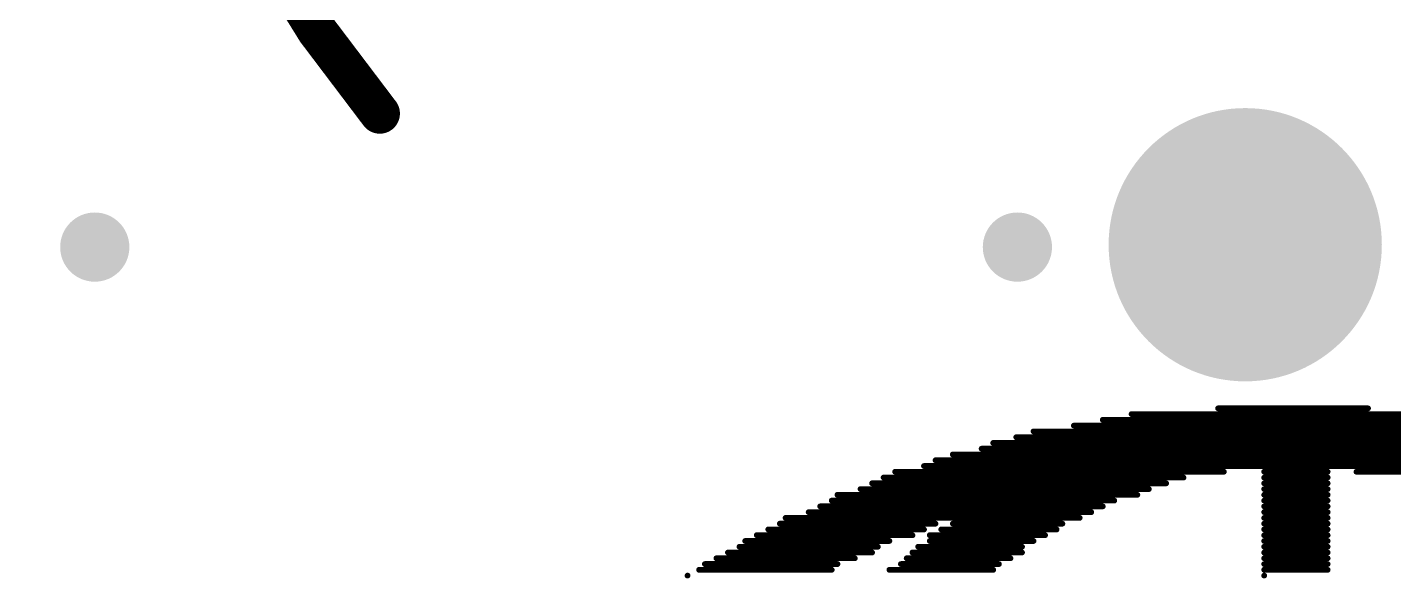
# Model space of a CAD drawing. Header units: inches. Extents: x 3.09 to 5.07, y 1.45 to 3.28.
# Drawn here: x 3.3883 to 3.6253, y 1.8635 to 1.9581 of the extents above; entities that cross this region are included whole.
import ezdxf

# ---------------------------------------------------------------- set-up
doc = ezdxf.new("R2010")
doc.units = ezdxf.units.IN
doc.header["$MEASUREMENT"] = 0
for name, color, linetype in [('BottomOverlay', 54, 'Continuous'), ('BottomSolder', 6, 'Continuous'), ('MultiLayer', 9, 'Continuous'), ('PadHoleLayer', 156, 'Continuous'), ('TopOverlay', 2, 'Continuous'), ('TopSolder', 216, 'Continuous'), ('ViaHoleLayer', 16, 'Continuous')]:
    doc.layers.add(name, color=color, linetype=linetype)

# ---------------------------------------------------------------- blocks, each defined once
blk = doc.blocks.new('CR1220____B_84')
at = {"layer": 'BottomSolder'}
h = blk.add_hatch(color=6, dxfattribs=at)
edge = h.paths.add_edge_path()
edge.add_arc((-0.14779, 0.00049), 0.02369, 0, 360)
at = {"layer": 'MultiLayer'}
h = blk.add_hatch(color=9, dxfattribs=at)
edge = h.paths.add_edge_path()
edge.add_arc((-0.14779, 0.00049), 0.01969, 0, 360)
at = {"layer": 'PadHoleLayer'}
h = blk.add_hatch(color=156, dxfattribs=at)
edge = h.paths.add_edge_path()
edge.add_arc((-0.14779, 0.00049), 0.01969, 0, 360)
at = {"layer": 'TopSolder'}
h = blk.add_hatch(color=216, dxfattribs=at)
edge = h.paths.add_edge_path()
edge.add_arc((-0.14779, 0.00049), 0.02369, 0, 360)
at = {"layer": 'BottomOverlay'}
for points in [[(-0.29178, 0.07086, 0.007, 0.007, -0.346451), (-0.00015, 0.30049, 0.007, 0.007, 0)], [(-0.12504, 0.15058, 0.007, 0.007, -0.361418), (0.12462, 0.15068, 0.007, 0.007, 0)]]:
    blk.add_lwpolyline(points, format="xyseb", dxfattribs=at)
blk.add_lwpolyline([(-0.12679, 0.15058, 0.0035, 0.0035, 1), (-0.12329, 0.15058, 0.0035, 0.0035, 1)], format="xyseb", close=True, dxfattribs=at)

msp = doc.modelspace()

# ---------------------------------------------------------------- hatches: boundary and pattern name
at = {"layer": 'ViaHoleLayer'}
h = msp.add_hatch(color=16, dxfattribs=at)
edge = h.paths.add_edge_path()
edge.add_arc((3.4, 1.92), 0.006, 0, 360)
h = msp.add_hatch(color=16, dxfattribs=at)
edge = h.paths.add_edge_path()
edge.add_arc((3.56, 1.92), 0.006, 0, 360)

# ---------------------------------------------------------------- linework, layer by layer
at = {"layer": 'TopOverlay'}
for points in [[(3.5798, 1.89104, 0.001, 0.001, 0), (3.6358, 1.89104, 0.001, 0.001, 0)], [(3.5948, 1.89204, 0.001, 0.001, 0), (3.6208, 1.89204, 0.001, 0.001, 0)], [(3.5628, 1.88804, 0.001, 0.001, 0), (3.6538, 1.88804, 0.001, 0.001, 0)], [(3.5698, 1.88904, 0.001, 0.001, 0), (3.6458, 1.88904, 0.001, 0.001, 0)], [(3.5748, 1.89004, 0.001, 0.001, 0), (3.6408, 1.89004, 0.001, 0.001, 0)], [(3.5558, 1.88604, 0.001, 0.001, 0), (3.6598, 1.88604, 0.001, 0.001, 0)], [(3.5598, 1.88704, 0.001, 0.001, 0), (3.6568, 1.88704, 0.001, 0.001, 0)], [(3.5488, 1.88404, 0.001, 0.001, 0), (3.6678, 1.88404, 0.001, 0.001, 0)], [(3.5538, 1.88504, 0.001, 0.001, 0), (3.6618, 1.88504, 0.001, 0.001, 0)], [(3.5388, 1.88104, 0.001, 0.001, 0), (3.5958, 1.88104, 0.001, 0.001, 0)], [(3.5438, 1.88204, 0.001, 0.001, 0), (3.6718, 1.88204, 0.001, 0.001, 0)], [(3.5458, 1.88304, 0.001, 0.001, 0), (3.6698, 1.88304, 0.001, 0.001, 0)], [(3.6028, 1.88104, 0.001, 0.001, 0), (3.6138, 1.88104, 0.001, 0.001, 0)], [(3.6188, 1.88104, 0.001, 0.001, 0), (3.6768, 1.88104, 0.001, 0.001, 0)], [(3.5348, 1.87904, 0.001, 0.001, 0), (3.5858, 1.87904, 0.001, 0.001, 0)], [(3.5368, 1.88004, 0.001, 0.001, 0), (3.5888, 1.88004, 0.001, 0.001, 0)], [(3.6028, 1.88004, 0.001, 0.001, 0), (3.6138, 1.88004, 0.001, 0.001, 0)], [(3.6028, 1.87904, 0.001, 0.001, 0), (3.6138, 1.87904, 0.001, 0.001, 0)], [(3.5288, 1.87704, 0.001, 0.001, 0), (3.5808, 1.87704, 0.001, 0.001, 0)], [(3.5328, 1.87804, 0.001, 0.001, 0), (3.5828, 1.87804, 0.001, 0.001, 0)], [(3.6028, 1.87804, 0.001, 0.001, 0), (3.6138, 1.87804, 0.001, 0.001, 0)], [(3.6028, 1.87704, 0.001, 0.001, 0), (3.6138, 1.87704, 0.001, 0.001, 0)], [(3.5238, 1.87404, 0.001, 0.001, 0), (3.5728, 1.87404, 0.001, 0.001, 0)], [(3.5258, 1.87504, 0.001, 0.001, 0), (3.5748, 1.87504, 0.001, 0.001, 0)], [(3.5278, 1.87604, 0.001, 0.001, 0), (3.5768, 1.87604, 0.001, 0.001, 0)], [(3.6028, 1.87604, 0.001, 0.001, 0), (3.6138, 1.87604, 0.001, 0.001, 0)], [(3.6028, 1.87504, 0.001, 0.001, 0), (3.6138, 1.87504, 0.001, 0.001, 0)], [(3.6028, 1.87404, 0.001, 0.001, 0), (3.6138, 1.87404, 0.001, 0.001, 0)], [(3.5188, 1.87204, 0.001, 0.001, 0), (3.5458, 1.87204, 0.001, 0.001, 0)], [(3.5198, 1.87304, 0.001, 0.001, 0), (3.5708, 1.87304, 0.001, 0.001, 0)], [(3.5488, 1.87204, 0.001, 0.001, 0), (3.5678, 1.87204, 0.001, 0.001, 0)], [(3.6028, 1.87304, 0.001, 0.001, 0), (3.6138, 1.87304, 0.001, 0.001, 0)], [(3.6028, 1.87204, 0.001, 0.001, 0), (3.6138, 1.87204, 0.001, 0.001, 0)], [(3.5128, 1.86904, 0.001, 0.001, 0), (3.5378, 1.86904, 0.001, 0.001, 0)], [(3.5148, 1.87004, 0.001, 0.001, 0), (3.5418, 1.87004, 0.001, 0.001, 0)], [(3.5168, 1.87104, 0.001, 0.001, 0), (3.5438, 1.87104, 0.001, 0.001, 0)], [(3.5448, 1.87004, 0.001, 0.001, 0), (3.5648, 1.87004, 0.001, 0.001, 0)], [(3.5448, 1.86904, 0.001, 0.001, 0), (3.5628, 1.86904, 0.001, 0.001, 0)], [(3.5468, 1.87104, 0.001, 0.001, 0), (3.5668, 1.87104, 0.001, 0.001, 0)], [(3.6028, 1.87104, 0.001, 0.001, 0), (3.6138, 1.87104, 0.001, 0.001, 0)], [(3.6028, 1.87004, 0.001, 0.001, 0), (3.6138, 1.87004, 0.001, 0.001, 0)], [(3.6028, 1.86904, 0.001, 0.001, 0), (3.6138, 1.86904, 0.001, 0.001, 0)], [(3.5098, 1.86704, 0.001, 0.001, 0), (3.5348, 1.86704, 0.001, 0.001, 0)], [(3.5118, 1.86804, 0.001, 0.001, 0), (3.5358, 1.86804, 0.001, 0.001, 0)], [(3.5418, 1.86704, 0.001, 0.001, 0), (3.5608, 1.86704, 0.001, 0.001, 0)], [(3.5428, 1.86804, 0.001, 0.001, 0), (3.5608, 1.86804, 0.001, 0.001, 0)], [(3.6028, 1.86804, 0.001, 0.001, 0), (3.6138, 1.86804, 0.001, 0.001, 0)], [(3.6028, 1.86704, 0.001, 0.001, 0), (3.6138, 1.86704, 0.001, 0.001, 0)], [(3.5058, 1.86504, 0.001, 0.001, 0), (3.5288, 1.86504, 0.001, 0.001, 0)], [(3.5078, 1.86604, 0.001, 0.001, 0), (3.5318, 1.86604, 0.001, 0.001, 0)], [(3.5398, 1.86504, 0.001, 0.001, 0), (3.5568, 1.86504, 0.001, 0.001, 0)], [(3.5408, 1.86604, 0.001, 0.001, 0), (3.5588, 1.86604, 0.001, 0.001, 0)], [(3.6028, 1.86604, 0.001, 0.001, 0), (3.6138, 1.86604, 0.001, 0.001, 0)], [(3.6028, 1.86504, 0.001, 0.001, 0), (3.6138, 1.86504, 0.001, 0.001, 0)], [(3.5048, 1.86404, 0.001, 0.001, 0), (3.5278, 1.86404, 0.001, 0.001, 0)], [(3.5378, 1.86404, 0.001, 0.001, 0), (3.5558, 1.86404, 0.001, 0.001, 0)], [(3.6028, 1.86404, 0.001, 0.001, 0), (3.6138, 1.86404, 0.001, 0.001, 0)]]:
    msp.add_lwpolyline(points, format="xyseb", dxfattribs=at)
for points in [[(3.57955, 1.89104, 0.0005, 0.0005, 1), (3.58005, 1.89104, 0.0005, 0.0005, 1)], [(3.59455, 1.89204, 0.0005, 0.0005, 1), (3.59505, 1.89204, 0.0005, 0.0005, 1)], [(3.62055, 1.89204, 0.0005, 0.0005, 1), (3.62105, 1.89204, 0.0005, 0.0005, 1)], [(3.56255, 1.88804, 0.0005, 0.0005, 1), (3.56305, 1.88804, 0.0005, 0.0005, 1)], [(3.56955, 1.88904, 0.0005, 0.0005, 1), (3.57005, 1.88904, 0.0005, 0.0005, 1)], [(3.57455, 1.89004, 0.0005, 0.0005, 1), (3.57505, 1.89004, 0.0005, 0.0005, 1)], [(3.55555, 1.88604, 0.0005, 0.0005, 1), (3.55605, 1.88604, 0.0005, 0.0005, 1)], [(3.55955, 1.88704, 0.0005, 0.0005, 1), (3.56005, 1.88704, 0.0005, 0.0005, 1)], [(3.54855, 1.88404, 0.0005, 0.0005, 1), (3.54905, 1.88404, 0.0005, 0.0005, 1)], [(3.55355, 1.88504, 0.0005, 0.0005, 1), (3.55405, 1.88504, 0.0005, 0.0005, 1)], [(3.53855, 1.88104, 0.0005, 0.0005, 1), (3.53905, 1.88104, 0.0005, 0.0005, 1)], [(3.54355, 1.88204, 0.0005, 0.0005, 1), (3.54405, 1.88204, 0.0005, 0.0005, 1)], [(3.54555, 1.88304, 0.0005, 0.0005, 1), (3.54605, 1.88304, 0.0005, 0.0005, 1)], [(3.59555, 1.88104, 0.0005, 0.0005, 1), (3.59605, 1.88104, 0.0005, 0.0005, 1)], [(3.60255, 1.88104, 0.0005, 0.0005, 1), (3.60305, 1.88104, 0.0005, 0.0005, 1)], [(3.61355, 1.88104, 0.0005, 0.0005, 1), (3.61405, 1.88104, 0.0005, 0.0005, 1)], [(3.61855, 1.88104, 0.0005, 0.0005, 1), (3.61905, 1.88104, 0.0005, 0.0005, 1)], [(3.53455, 1.87904, 0.0005, 0.0005, 1), (3.53505, 1.87904, 0.0005, 0.0005, 1)], [(3.53655, 1.88004, 0.0005, 0.0005, 1), (3.53705, 1.88004, 0.0005, 0.0005, 1)], [(3.58555, 1.87904, 0.0005, 0.0005, 1), (3.58605, 1.87904, 0.0005, 0.0005, 1)], [(3.58855, 1.88004, 0.0005, 0.0005, 1), (3.58905, 1.88004, 0.0005, 0.0005, 1)], [(3.60255, 1.88004, 0.0005, 0.0005, 1), (3.60305, 1.88004, 0.0005, 0.0005, 1)], [(3.60255, 1.87904, 0.0005, 0.0005, 1), (3.60305, 1.87904, 0.0005, 0.0005, 1)], [(3.61355, 1.88004, 0.0005, 0.0005, 1), (3.61405, 1.88004, 0.0005, 0.0005, 1)], [(3.61355, 1.87904, 0.0005, 0.0005, 1), (3.61405, 1.87904, 0.0005, 0.0005, 1)], [(3.52855, 1.87704, 0.0005, 0.0005, 1), (3.52905, 1.87704, 0.0005, 0.0005, 1)], [(3.53255, 1.87804, 0.0005, 0.0005, 1), (3.53305, 1.87804, 0.0005, 0.0005, 1)], [(3.58055, 1.87704, 0.0005, 0.0005, 1), (3.58105, 1.87704, 0.0005, 0.0005, 1)], [(3.58255, 1.87804, 0.0005, 0.0005, 1), (3.58305, 1.87804, 0.0005, 0.0005, 1)], [(3.60255, 1.87804, 0.0005, 0.0005, 1), (3.60305, 1.87804, 0.0005, 0.0005, 1)], [(3.60255, 1.87704, 0.0005, 0.0005, 1), (3.60305, 1.87704, 0.0005, 0.0005, 1)], [(3.61355, 1.87804, 0.0005, 0.0005, 1), (3.61405, 1.87804, 0.0005, 0.0005, 1)], [(3.61355, 1.87704, 0.0005, 0.0005, 1), (3.61405, 1.87704, 0.0005, 0.0005, 1)], [(3.52355, 1.87404, 0.0005, 0.0005, 1), (3.52405, 1.87404, 0.0005, 0.0005, 1)], [(3.52555, 1.87504, 0.0005, 0.0005, 1), (3.52605, 1.87504, 0.0005, 0.0005, 1)], [(3.52755, 1.87604, 0.0005, 0.0005, 1), (3.52805, 1.87604, 0.0005, 0.0005, 1)], [(3.57255, 1.87404, 0.0005, 0.0005, 1), (3.57305, 1.87404, 0.0005, 0.0005, 1)], [(3.57455, 1.87504, 0.0005, 0.0005, 1), (3.57505, 1.87504, 0.0005, 0.0005, 1)], [(3.57655, 1.87604, 0.0005, 0.0005, 1), (3.57705, 1.87604, 0.0005, 0.0005, 1)], [(3.60255, 1.87604, 0.0005, 0.0005, 1), (3.60305, 1.87604, 0.0005, 0.0005, 1)], [(3.60255, 1.87504, 0.0005, 0.0005, 1), (3.60305, 1.87504, 0.0005, 0.0005, 1)], [(3.60255, 1.87404, 0.0005, 0.0005, 1), (3.60305, 1.87404, 0.0005, 0.0005, 1)], [(3.61355, 1.87604, 0.0005, 0.0005, 1), (3.61405, 1.87604, 0.0005, 0.0005, 1)], [(3.61355, 1.87504, 0.0005, 0.0005, 1), (3.61405, 1.87504, 0.0005, 0.0005, 1)], [(3.61355, 1.87404, 0.0005, 0.0005, 1), (3.61405, 1.87404, 0.0005, 0.0005, 1)], [(3.51855, 1.87204, 0.0005, 0.0005, 1), (3.51905, 1.87204, 0.0005, 0.0005, 1)], [(3.51955, 1.87304, 0.0005, 0.0005, 1), (3.52005, 1.87304, 0.0005, 0.0005, 1)], [(3.54555, 1.87204, 0.0005, 0.0005, 1), (3.54605, 1.87204, 0.0005, 0.0005, 1)], [(3.54855, 1.87204, 0.0005, 0.0005, 1), (3.54905, 1.87204, 0.0005, 0.0005, 1)], [(3.56755, 1.87204, 0.0005, 0.0005, 1), (3.56805, 1.87204, 0.0005, 0.0005, 1)], [(3.57055, 1.87304, 0.0005, 0.0005, 1), (3.57105, 1.87304, 0.0005, 0.0005, 1)], [(3.60255, 1.87304, 0.0005, 0.0005, 1), (3.60305, 1.87304, 0.0005, 0.0005, 1)], [(3.60255, 1.87204, 0.0005, 0.0005, 1), (3.60305, 1.87204, 0.0005, 0.0005, 1)], [(3.61355, 1.87304, 0.0005, 0.0005, 1), (3.61405, 1.87304, 0.0005, 0.0005, 1)], [(3.61355, 1.87204, 0.0005, 0.0005, 1), (3.61405, 1.87204, 0.0005, 0.0005, 1)], [(3.51255, 1.86904, 0.0005, 0.0005, 1), (3.51305, 1.86904, 0.0005, 0.0005, 1)], [(3.51455, 1.87004, 0.0005, 0.0005, 1), (3.51505, 1.87004, 0.0005, 0.0005, 1)], [(3.51655, 1.87104, 0.0005, 0.0005, 1), (3.51705, 1.87104, 0.0005, 0.0005, 1)], [(3.53755, 1.86904, 0.0005, 0.0005, 1), (3.53805, 1.86904, 0.0005, 0.0005, 1)], [(3.54155, 1.87004, 0.0005, 0.0005, 1), (3.54205, 1.87004, 0.0005, 0.0005, 1)], [(3.54355, 1.87104, 0.0005, 0.0005, 1), (3.54405, 1.87104, 0.0005, 0.0005, 1)], [(3.54455, 1.87004, 0.0005, 0.0005, 1), (3.54505, 1.87004, 0.0005, 0.0005, 1)], [(3.54455, 1.86904, 0.0005, 0.0005, 1), (3.54505, 1.86904, 0.0005, 0.0005, 1)], [(3.54655, 1.87104, 0.0005, 0.0005, 1), (3.54705, 1.87104, 0.0005, 0.0005, 1)], [(3.56255, 1.86904, 0.0005, 0.0005, 1), (3.56305, 1.86904, 0.0005, 0.0005, 1)], [(3.56455, 1.87004, 0.0005, 0.0005, 1), (3.56505, 1.87004, 0.0005, 0.0005, 1)], [(3.56655, 1.87104, 0.0005, 0.0005, 1), (3.56705, 1.87104, 0.0005, 0.0005, 1)], [(3.60255, 1.87104, 0.0005, 0.0005, 1), (3.60305, 1.87104, 0.0005, 0.0005, 1)], [(3.60255, 1.87004, 0.0005, 0.0005, 1), (3.60305, 1.87004, 0.0005, 0.0005, 1)], [(3.60255, 1.86904, 0.0005, 0.0005, 1), (3.60305, 1.86904, 0.0005, 0.0005, 1)], [(3.61355, 1.87104, 0.0005, 0.0005, 1), (3.61405, 1.87104, 0.0005, 0.0005, 1)], [(3.61355, 1.87004, 0.0005, 0.0005, 1), (3.61405, 1.87004, 0.0005, 0.0005, 1)], [(3.61355, 1.86904, 0.0005, 0.0005, 1), (3.61405, 1.86904, 0.0005, 0.0005, 1)], [(3.50955, 1.86704, 0.0005, 0.0005, 1), (3.51005, 1.86704, 0.0005, 0.0005, 1)], [(3.51155, 1.86804, 0.0005, 0.0005, 1), (3.51205, 1.86804, 0.0005, 0.0005, 1)], [(3.53455, 1.86704, 0.0005, 0.0005, 1), (3.53505, 1.86704, 0.0005, 0.0005, 1)], [(3.53555, 1.86804, 0.0005, 0.0005, 1), (3.53605, 1.86804, 0.0005, 0.0005, 1)], [(3.54155, 1.86704, 0.0005, 0.0005, 1), (3.54205, 1.86704, 0.0005, 0.0005, 1)], [(3.54255, 1.86804, 0.0005, 0.0005, 1), (3.54305, 1.86804, 0.0005, 0.0005, 1)], [(3.56055, 1.86804, 0.0005, 0.0005, 1), (3.56105, 1.86804, 0.0005, 0.0005, 1)], [(3.56055, 1.86704, 0.0005, 0.0005, 1), (3.56105, 1.86704, 0.0005, 0.0005, 1)], [(3.60255, 1.86804, 0.0005, 0.0005, 1), (3.60305, 1.86804, 0.0005, 0.0005, 1)], [(3.60255, 1.86704, 0.0005, 0.0005, 1), (3.60305, 1.86704, 0.0005, 0.0005, 1)], [(3.61355, 1.86804, 0.0005, 0.0005, 1), (3.61405, 1.86804, 0.0005, 0.0005, 1)], [(3.61355, 1.86704, 0.0005, 0.0005, 1), (3.61405, 1.86704, 0.0005, 0.0005, 1)], [(3.50555, 1.86504, 0.0005, 0.0005, 1), (3.50605, 1.86504, 0.0005, 0.0005, 1)], [(3.50755, 1.86604, 0.0005, 0.0005, 1), (3.50805, 1.86604, 0.0005, 0.0005, 1)], [(3.52855, 1.86504, 0.0005, 0.0005, 1), (3.52905, 1.86504, 0.0005, 0.0005, 1)], [(3.53155, 1.86604, 0.0005, 0.0005, 1), (3.53205, 1.86604, 0.0005, 0.0005, 1)], [(3.53955, 1.86504, 0.0005, 0.0005, 1), (3.54005, 1.86504, 0.0005, 0.0005, 1)], [(3.54055, 1.86604, 0.0005, 0.0005, 1), (3.54105, 1.86604, 0.0005, 0.0005, 1)], [(3.55655, 1.86504, 0.0005, 0.0005, 1), (3.55705, 1.86504, 0.0005, 0.0005, 1)], [(3.55855, 1.86604, 0.0005, 0.0005, 1), (3.55905, 1.86604, 0.0005, 0.0005, 1)], [(3.60255, 1.86604, 0.0005, 0.0005, 1), (3.60305, 1.86604, 0.0005, 0.0005, 1)], [(3.60255, 1.86504, 0.0005, 0.0005, 1), (3.60305, 1.86504, 0.0005, 0.0005, 1)], [(3.61355, 1.86604, 0.0005, 0.0005, 1), (3.61405, 1.86604, 0.0005, 0.0005, 1)], [(3.61355, 1.86504, 0.0005, 0.0005, 1), (3.61405, 1.86504, 0.0005, 0.0005, 1)], [(3.50255, 1.86304, 0.0005, 0.0005, 1), (3.50305, 1.86304, 0.0005, 0.0005, 1)], [(3.50455, 1.86404, 0.0005, 0.0005, 1), (3.50505, 1.86404, 0.0005, 0.0005, 1)], [(3.52755, 1.86404, 0.0005, 0.0005, 1), (3.52805, 1.86404, 0.0005, 0.0005, 1)], [(3.53755, 1.86404, 0.0005, 0.0005, 1), (3.53805, 1.86404, 0.0005, 0.0005, 1)], [(3.55555, 1.86404, 0.0005, 0.0005, 1), (3.55605, 1.86404, 0.0005, 0.0005, 1)], [(3.60255, 1.86404, 0.0005, 0.0005, 1), (3.60305, 1.86404, 0.0005, 0.0005, 1)], [(3.60255, 1.86304, 0.0005, 0.0005, 1), (3.60305, 1.86304, 0.0005, 0.0005, 1)], [(3.61355, 1.86404, 0.0005, 0.0005, 1), (3.61405, 1.86404, 0.0005, 0.0005, 1)]]:
    msp.add_lwpolyline(points, format="xyseb", close=True, dxfattribs=at)

# ---------------------------------------------------------------- block references
at = {"rotation": 90}
msp.add_blockref('CR1220____B_84', (3.6, 2.0682), dxfattribs=at)

doc.saveas('drawing.dxf')
